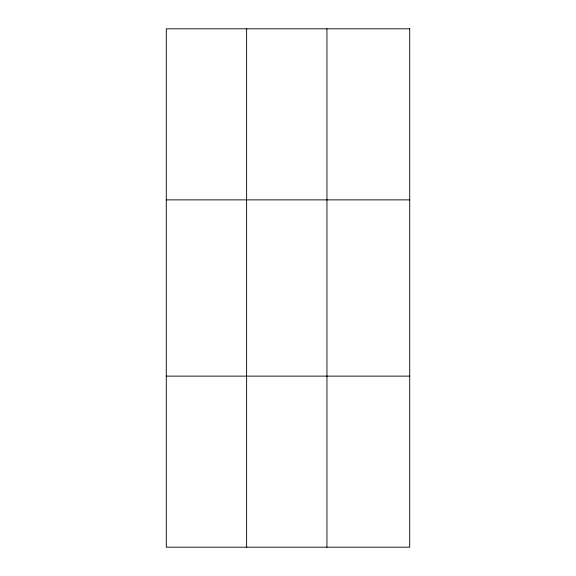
<?xml version="1.0" encoding="UTF-8"?>
<svg xmlns="http://www.w3.org/2000/svg" width="576" height="576" viewBox="0 0 576 576"><rect width="100%" height="100%" fill="white"/><g stroke="black" fill="none" stroke-linecap="round" stroke-linejoin="round"><path stroke-width="0.86" d="M246.622 547.2L246.622 28.8M326.945 547.2L326.945 28.8M166.291 199.872L409.709 199.872M166.291 376.128L409.709 376.128M409.709 28.8L409.709 547.2L166.291 547.2L166.291 28.8L409.709 28.8"/></g></svg>
